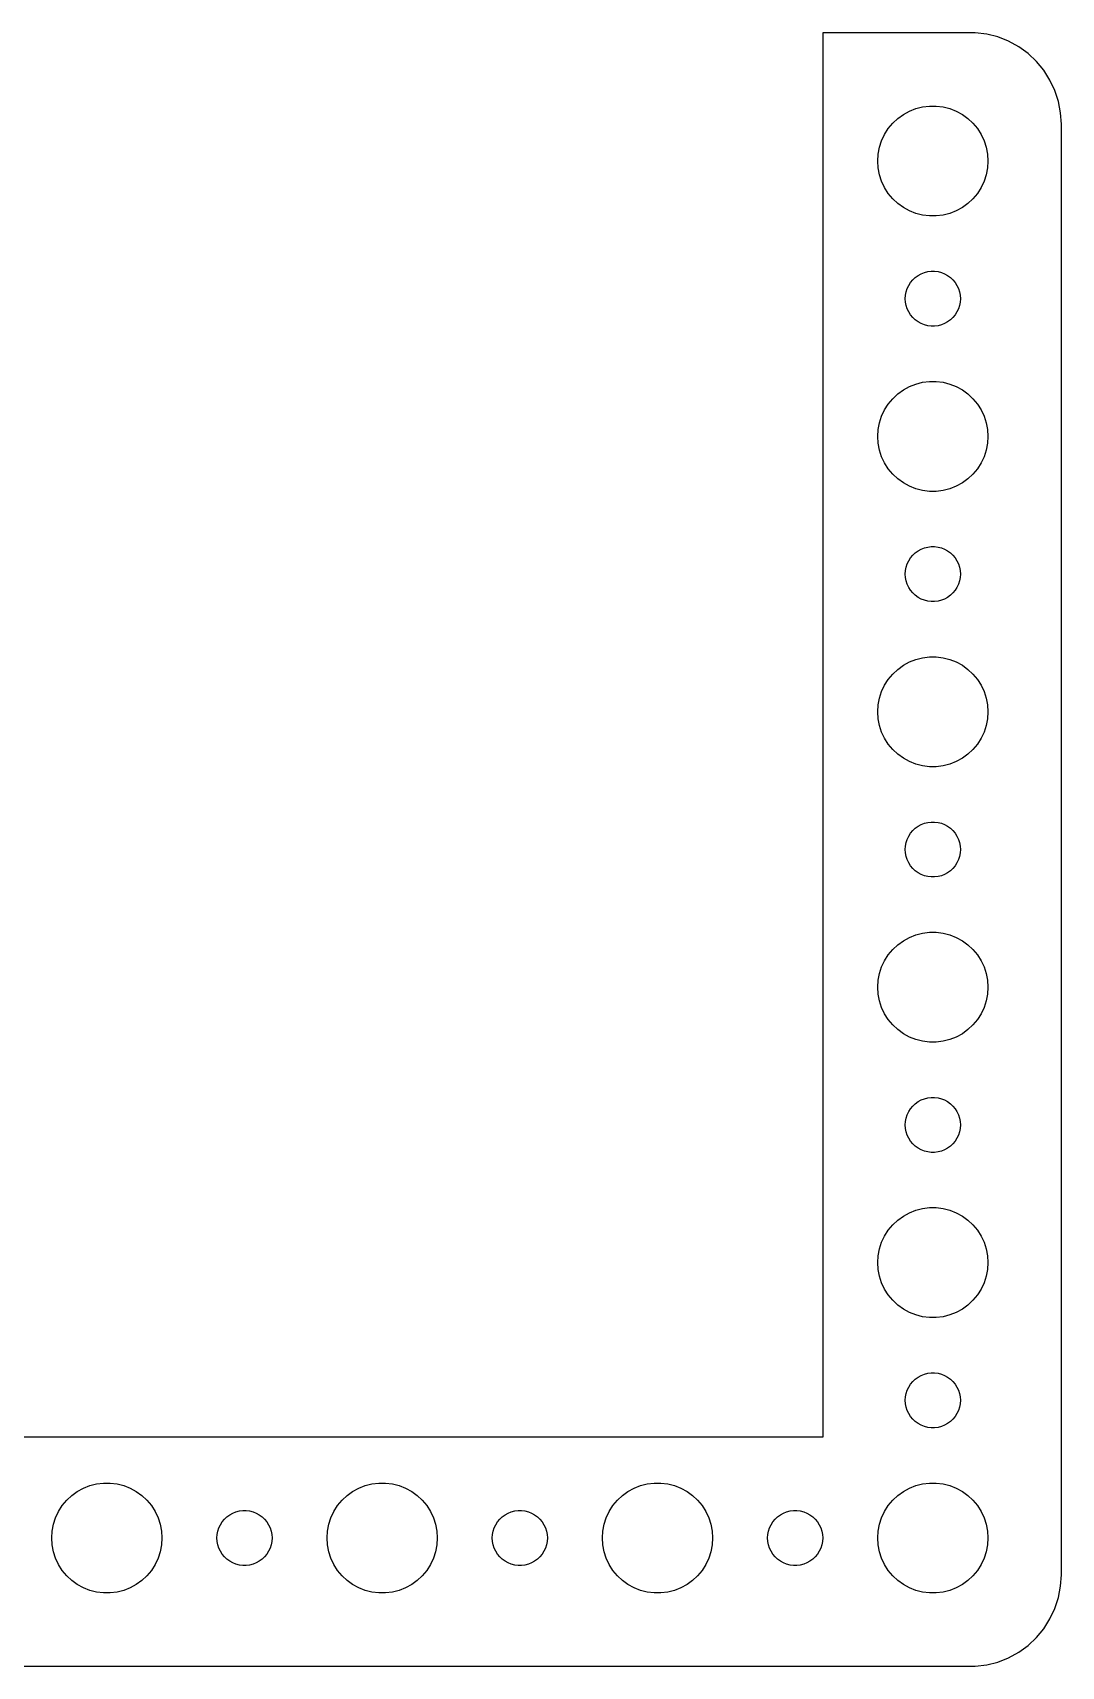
# Model space of a CAD drawing. Header units: metres. Extents: x -52 to 52, y 253 to 539.
# Drawn here: x -4 to 52, y 252.5 to 341.5 of the extents above; entities that cross this region are included whole.
import ezdxf

# ---------------------------------------------------------------- set-up
doc = ezdxf.new("R2010")
doc.units = ezdxf.units.M

msp = doc.modelspace()

# ---------------------------------------------------------------- linework, layer by layer
for p, q in [((47.3139, 341.49), (39, 341.49)), ((39, 341.49), (39, 265)), ((47.9369, 341.411), (47.3139, 341.49)), ((48.5451, 341.255), (47.9369, 341.411)), ((49.1289, 341.024), (48.5451, 341.255)), ((49.6791, 340.722), (49.1289, 341.024)), ((50.1871, 340.353), (49.6791, 340.722)), ((50.6448, 339.923), (50.1871, 340.353)), ((51.0451, 339.439), (50.6448, 339.923)), ((51.3815, 338.909), (51.0451, 339.439)), ((51.6489, 338.341), (51.3815, 338.909)), ((51.8429, 337.743), (51.6489, 338.341)), ((43.7227, 337.214), (44.0729, 337.353)), ((44.0729, 337.353), (44.4379, 337.447)), ((44.4379, 337.447), (44.8116, 337.494)), ((44.8116, 337.494), (45.1884, 337.494)), ((45.1884, 337.494), (45.5621, 337.447)), ((45.5621, 337.447), (45.927, 337.353)), ((45.927, 337.353), (46.2773, 337.214)), ((51.9606, 337.127), (51.8429, 337.743)), ((42.5729, 336.263), (42.8131, 336.554)), ((42.8131, 336.554), (43.0877, 336.812)), ((43.0877, 336.812), (43.3925, 337.033)), ((43.3925, 337.033), (43.7227, 337.214)), ((46.2773, 337.214), (46.6075, 337.033)), ((46.6075, 337.033), (46.9123, 336.812)), ((46.9123, 336.812), (47.1869, 336.554)), ((47.1869, 336.554), (47.427, 336.263)), ((52, 336.5), (51.9606, 337.127)), ((52, 257.5), (52, 336.5)), ((42.0942, 335.246), (42.2107, 335.604)), ((42.2107, 335.604), (42.3711, 335.945)), ((42.3711, 335.945), (42.5729, 336.263)), ((47.427, 336.263), (47.6289, 335.945)), ((47.6289, 335.945), (47.7893, 335.604)), ((47.7893, 335.604), (47.9057, 335.246)), ((42, 334.5), (42.0237, 334.876)), ((42.0237, 334.876), (42.0942, 335.246)), ((47.9057, 335.246), (47.9763, 334.876)), ((47.9763, 334.876), (48, 334.5)), ((42.0237, 334.124), (42, 334.5)), ((42.0942, 333.754), (42.0237, 334.124)), ((42.2107, 333.396), (42.0942, 333.754)), ((47.9057, 333.754), (47.7893, 333.396)), ((47.9763, 334.124), (47.9057, 333.754)), ((48, 334.5), (47.9763, 334.124)), ((42.3711, 333.055), (42.2107, 333.396)), ((42.5729, 332.737), (42.3711, 333.055)), ((47.6289, 333.055), (47.427, 332.737)), ((47.7893, 333.396), (47.6289, 333.055)), ((42.8131, 332.446), (42.5729, 332.737)), ((43.0877, 332.188), (42.8131, 332.446)), ((43.3925, 331.967), (43.0877, 332.188)), ((43.7227, 331.786), (43.3925, 331.967)), ((46.6075, 331.967), (46.2773, 331.786)), ((46.9123, 332.188), (46.6075, 331.967)), ((47.1869, 332.446), (46.9123, 332.188)), ((47.427, 332.737), (47.1869, 332.446)), ((44.0729, 331.647), (43.7227, 331.786)), ((44.4379, 331.553), (44.0729, 331.647)), ((44.8116, 331.506), (44.4379, 331.553)), ((45.1884, 331.506), (44.8116, 331.506)), ((45.5621, 331.553), (45.1884, 331.506)), ((45.927, 331.647), (45.5621, 331.553)), ((46.2773, 331.786), (45.927, 331.647)), ((44.1963, 328.266), (44.3613, 328.357)), ((44.3613, 328.357), (44.5365, 328.427)), ((44.5365, 328.427), (44.7189, 328.473)), ((44.7189, 328.473), (44.9058, 328.497)), ((44.9058, 328.497), (45.0942, 328.497)), ((45.0942, 328.497), (45.2811, 328.473)), ((45.2811, 328.473), (45.4635, 328.427)), ((45.4635, 328.427), (45.6387, 328.357)), ((45.6387, 328.357), (45.8037, 328.266)), ((43.5471, 327.373), (43.6053, 327.552)), ((43.6053, 327.552), (43.6855, 327.723)), ((43.6855, 327.723), (43.7865, 327.882)), ((43.7865, 327.882), (43.9065, 328.027)), ((43.9065, 328.027), (44.0439, 328.156)), ((44.0439, 328.156), (44.1963, 328.266)), ((45.8037, 328.266), (45.9561, 328.156)), ((45.9561, 328.156), (46.0934, 328.027)), ((46.0934, 328.027), (46.2135, 327.882)), ((46.2135, 327.882), (46.3145, 327.723)), ((46.3145, 327.723), (46.3947, 327.552)), ((46.3947, 327.552), (46.4529, 327.373)), ((43.5, 327), (43.5118, 327.188)), ((43.5118, 326.812), (43.5, 327)), ((43.5118, 327.188), (43.5471, 327.373)), ((43.5471, 326.627), (43.5118, 326.812)), ((43.6053, 326.448), (43.5471, 326.627)), ((46.4529, 326.627), (46.3947, 326.448)), ((46.4529, 327.373), (46.4882, 327.188)), ((46.4882, 326.812), (46.4529, 326.627)), ((46.4882, 327.188), (46.5, 327)), ((46.5, 327), (46.4882, 326.812)), ((43.6855, 326.277), (43.6053, 326.448)), ((43.7865, 326.118), (43.6855, 326.277)), ((43.9065, 325.973), (43.7865, 326.118)), ((44.0439, 325.844), (43.9065, 325.973)), ((44.1963, 325.734), (44.0439, 325.844)), ((44.3613, 325.643), (44.1963, 325.734)), ((45.8037, 325.734), (45.6387, 325.643)), ((45.9561, 325.844), (45.8037, 325.734)), ((46.0934, 325.973), (45.9561, 325.844)), ((46.2135, 326.118), (46.0934, 325.973)), ((46.3145, 326.277), (46.2135, 326.118)), ((46.3947, 326.448), (46.3145, 326.277)), ((44.5365, 325.573), (44.3613, 325.643)), ((44.7189, 325.527), (44.5365, 325.573)), ((44.9058, 325.503), (44.7189, 325.527)), ((45.0942, 325.503), (44.9058, 325.503)), ((45.2811, 325.527), (45.0942, 325.503)), ((45.4635, 325.573), (45.2811, 325.527)), ((45.6387, 325.643), (45.4635, 325.573)), ((43.3925, 322.033), (43.7227, 322.214)), ((43.7227, 322.214), (44.0729, 322.353)), ((44.0729, 322.353), (44.4379, 322.447)), ((44.4379, 322.447), (44.8116, 322.494)), ((44.8116, 322.494), (45.1884, 322.494)), ((45.1884, 322.494), (45.5621, 322.447)), ((45.5621, 322.447), (45.927, 322.353)), ((45.927, 322.353), (46.2773, 322.214)), ((46.2773, 322.214), (46.6075, 322.033)), ((42.3711, 320.945), (42.5729, 321.263)), ((42.5729, 321.263), (42.8131, 321.554)), ((42.8131, 321.554), (43.0877, 321.812)), ((43.0877, 321.812), (43.3925, 322.033)), ((46.6075, 322.033), (46.9123, 321.812)), ((46.9123, 321.812), (47.1869, 321.554)), ((47.1869, 321.554), (47.427, 321.263)), ((47.427, 321.263), (47.6289, 320.945)), ((42.0942, 320.246), (42.2107, 320.604)), ((42.2107, 320.604), (42.3711, 320.945)), ((47.6289, 320.945), (47.7893, 320.604)), ((47.7893, 320.604), (47.9057, 320.246)), ((42, 319.5), (42.0237, 319.876)), ((42.0237, 319.124), (42, 319.5)), ((42.0237, 319.876), (42.0942, 320.246)), ((47.9057, 320.246), (47.9763, 319.876)), ((47.9763, 319.876), (48, 319.5)), ((48, 319.5), (47.9763, 319.124)), ((42.0942, 318.754), (42.0237, 319.124)), ((42.2107, 318.396), (42.0942, 318.754)), ((47.9057, 318.754), (47.7893, 318.396)), ((47.9763, 319.124), (47.9057, 318.754)), ((42.3711, 318.055), (42.2107, 318.396)), ((42.5729, 317.737), (42.3711, 318.055)), ((42.8131, 317.446), (42.5729, 317.737)), ((47.427, 317.737), (47.1869, 317.446)), ((47.6289, 318.055), (47.427, 317.737)), ((47.7893, 318.396), (47.6289, 318.055)), ((43.0877, 317.188), (42.8131, 317.446)), ((43.3925, 316.967), (43.0877, 317.188)), ((43.7227, 316.786), (43.3925, 316.967)), ((44.0729, 316.647), (43.7227, 316.786)), ((46.2773, 316.786), (45.927, 316.647)), ((46.6075, 316.967), (46.2773, 316.786)), ((46.9123, 317.188), (46.6075, 316.967)), ((47.1869, 317.446), (46.9123, 317.188)), ((44.4379, 316.553), (44.0729, 316.647)), ((44.8116, 316.506), (44.4379, 316.553)), ((45.1884, 316.506), (44.8116, 316.506)), ((45.5621, 316.553), (45.1884, 316.506)), ((45.927, 316.647), (45.5621, 316.553)), ((44.0439, 313.156), (44.1963, 313.266)), ((44.1963, 313.266), (44.3613, 313.357)), ((44.3613, 313.357), (44.5365, 313.427)), ((44.5365, 313.427), (44.7189, 313.473)), ((44.7189, 313.473), (44.9058, 313.497)), ((44.9058, 313.497), (45.0942, 313.497)), ((45.0942, 313.497), (45.2811, 313.473)), ((45.2811, 313.473), (45.4635, 313.427)), ((45.4635, 313.427), (45.6387, 313.357)), ((45.6387, 313.357), (45.8037, 313.266)), ((45.8037, 313.266), (45.9561, 313.156)), ((43.5118, 312.188), (43.5471, 312.373)), ((43.5471, 312.373), (43.6053, 312.552)), ((43.6053, 312.552), (43.6855, 312.723)), ((43.6855, 312.723), (43.7865, 312.882)), ((43.7865, 312.882), (43.9065, 313.027)), ((43.9065, 313.027), (44.0439, 313.156)), ((45.9561, 313.156), (46.0934, 313.027)), ((46.0934, 313.027), (46.2135, 312.882)), ((46.2135, 312.882), (46.3145, 312.723)), ((46.3145, 312.723), (46.3947, 312.552)), ((46.3947, 312.552), (46.4529, 312.373)), ((46.4529, 312.373), (46.4882, 312.188)), ((43.5, 312), (43.5118, 312.188)), ((43.5118, 311.812), (43.5, 312)), ((43.5471, 311.627), (43.5118, 311.812)), ((43.6053, 311.448), (43.5471, 311.627)), ((43.6855, 311.277), (43.6053, 311.448)), ((46.3947, 311.448), (46.3145, 311.277)), ((46.4529, 311.627), (46.3947, 311.448)), ((46.4882, 311.812), (46.4529, 311.627)), ((46.4882, 312.188), (46.5, 312)), ((46.5, 312), (46.4882, 311.812)), ((43.7865, 311.118), (43.6855, 311.277)), ((43.9065, 310.973), (43.7865, 311.118)), ((44.0439, 310.844), (43.9065, 310.973)), ((44.1963, 310.734), (44.0439, 310.844)), ((44.3613, 310.643), (44.1963, 310.734)), ((44.5365, 310.573), (44.3613, 310.643)), ((44.7189, 310.527), (44.5365, 310.573)), ((45.4635, 310.573), (45.2811, 310.527)), ((45.6387, 310.643), (45.4635, 310.573)), ((45.8037, 310.734), (45.6387, 310.643)), ((45.9561, 310.844), (45.8037, 310.734)), ((46.0934, 310.973), (45.9561, 310.844)), ((46.2135, 311.118), (46.0934, 310.973)), ((46.3145, 311.277), (46.2135, 311.118)), ((44.9058, 310.503), (44.7189, 310.527)), ((45.0942, 310.503), (44.9058, 310.503)), ((45.2811, 310.527), (45.0942, 310.503)), ((43.0877, 306.812), (43.3925, 307.033)), ((43.3925, 307.033), (43.7227, 307.214)), ((43.7227, 307.214), (44.0729, 307.353)), ((44.0729, 307.353), (44.4379, 307.447)), ((44.4379, 307.447), (44.8116, 307.494)), ((44.8116, 307.494), (45.1884, 307.494)), ((45.1884, 307.494), (45.5621, 307.447)), ((45.5621, 307.447), (45.927, 307.353)), ((45.927, 307.353), (46.2773, 307.214)), ((46.2773, 307.214), (46.6075, 307.033)), ((46.6075, 307.033), (46.9123, 306.812)), ((42.3711, 305.945), (42.5729, 306.263)), ((42.5729, 306.263), (42.8131, 306.554)), ((42.8131, 306.554), (43.0877, 306.812)), ((46.9123, 306.812), (47.1869, 306.554)), ((47.1869, 306.554), (47.427, 306.263)), ((47.427, 306.263), (47.6289, 305.945)), ((42.0237, 304.876), (42.0942, 305.246)), ((42.0942, 305.246), (42.2107, 305.604)), ((42.2107, 305.604), (42.3711, 305.945)), ((47.6289, 305.945), (47.7893, 305.604)), ((47.7893, 305.604), (47.9057, 305.246)), ((47.9057, 305.246), (47.9763, 304.876)), ((42, 304.5), (42.0237, 304.876)), ((42.0237, 304.124), (42, 304.5)), ((47.9763, 304.876), (48, 304.5)), ((48, 304.5), (47.9763, 304.124)), ((42.0942, 303.754), (42.0237, 304.124)), ((42.2107, 303.396), (42.0942, 303.754)), ((47.9057, 303.754), (47.7893, 303.396)), ((47.9763, 304.124), (47.9057, 303.754)), ((42.3711, 303.055), (42.2107, 303.396)), ((42.5729, 302.737), (42.3711, 303.055)), ((42.8131, 302.446), (42.5729, 302.737)), ((47.427, 302.737), (47.1869, 302.446)), ((47.6289, 303.055), (47.427, 302.737)), ((47.7893, 303.396), (47.6289, 303.055)), ((43.0877, 302.188), (42.8131, 302.446)), ((43.3925, 301.967), (43.0877, 302.188)), ((43.7227, 301.786), (43.3925, 301.967)), ((44.0729, 301.647), (43.7227, 301.786)), ((44.4379, 301.553), (44.0729, 301.647)), ((45.927, 301.647), (45.5621, 301.553)), ((46.2773, 301.786), (45.927, 301.647)), ((46.6075, 301.967), (46.2773, 301.786)), ((46.9123, 302.188), (46.6075, 301.967)), ((47.1869, 302.446), (46.9123, 302.188)), ((44.8116, 301.506), (44.4379, 301.553)), ((45.1884, 301.506), (44.8116, 301.506)), ((45.5621, 301.553), (45.1884, 301.506)), ((43.9065, 298.027), (44.0439, 298.156)), ((44.0439, 298.156), (44.1963, 298.266)), ((44.1963, 298.266), (44.3613, 298.357)), ((44.3613, 298.357), (44.5365, 298.427)), ((44.5365, 298.427), (44.7189, 298.473)), ((44.7189, 298.473), (44.9058, 298.497)), ((44.9058, 298.497), (45.0942, 298.497)), ((45.0942, 298.497), (45.2811, 298.473)), ((45.2811, 298.473), (45.4635, 298.427)), ((45.4635, 298.427), (45.6387, 298.357)), ((45.6387, 298.357), (45.8037, 298.266)), ((45.8037, 298.266), (45.9561, 298.156)), ((45.9561, 298.156), (46.0934, 298.027)), ((43.5118, 297.188), (43.5471, 297.373)), ((43.5471, 297.373), (43.6053, 297.552)), ((43.6053, 297.552), (43.6855, 297.723)), ((43.6855, 297.723), (43.7865, 297.882)), ((43.7865, 297.882), (43.9065, 298.027)), ((46.0934, 298.027), (46.2135, 297.882)), ((46.2135, 297.882), (46.3145, 297.723)), ((46.3145, 297.723), (46.3947, 297.552)), ((46.3947, 297.552), (46.4529, 297.373)), ((46.4529, 297.373), (46.4882, 297.188)), ((43.5, 297), (43.5118, 297.188)), ((43.5118, 296.812), (43.5, 297)), ((43.5471, 296.627), (43.5118, 296.812)), ((43.6053, 296.448), (43.5471, 296.627)), ((43.6855, 296.277), (43.6053, 296.448)), ((46.3947, 296.448), (46.3145, 296.277)), ((46.4529, 296.627), (46.3947, 296.448)), ((46.4882, 296.812), (46.4529, 296.627)), ((46.4882, 297.188), (46.5, 297)), ((46.5, 297), (46.4882, 296.812)), ((43.7865, 296.118), (43.6855, 296.277)), ((43.9065, 295.973), (43.7865, 296.118)), ((44.0439, 295.844), (43.9065, 295.973)), ((44.1963, 295.734), (44.0439, 295.844)), ((44.3613, 295.643), (44.1963, 295.734)), ((44.5365, 295.573), (44.3613, 295.643)), ((44.7189, 295.527), (44.5365, 295.573)), ((44.9058, 295.503), (44.7189, 295.527)), ((45.0942, 295.503), (44.9058, 295.503)), ((45.2811, 295.527), (45.0942, 295.503)), ((45.4635, 295.573), (45.2811, 295.527)), ((45.6387, 295.643), (45.4635, 295.573)), ((45.8037, 295.734), (45.6387, 295.643)), ((45.9561, 295.844), (45.8037, 295.734)), ((46.0934, 295.973), (45.9561, 295.844)), ((46.2135, 296.118), (46.0934, 295.973)), ((46.3145, 296.277), (46.2135, 296.118)), ((43.0877, 291.812), (43.3925, 292.033)), ((43.3925, 292.033), (43.7227, 292.214)), ((43.7227, 292.214), (44.0729, 292.353)), ((44.0729, 292.353), (44.4379, 292.447)), ((44.4379, 292.447), (44.8116, 292.494)), ((44.8116, 292.494), (45.1884, 292.494)), ((45.1884, 292.494), (45.5621, 292.447)), ((45.5621, 292.447), (45.927, 292.353)), ((45.927, 292.353), (46.2773, 292.214)), ((46.2773, 292.214), (46.6075, 292.033)), ((46.6075, 292.033), (46.9123, 291.812)), ((42.3711, 290.945), (42.5729, 291.263)), ((42.5729, 291.263), (42.8131, 291.554)), ((42.8131, 291.554), (43.0877, 291.812)), ((46.9123, 291.812), (47.1869, 291.554)), ((47.1869, 291.554), (47.427, 291.263)), ((47.427, 291.263), (47.6289, 290.945)), ((42.0237, 289.876), (42.0942, 290.246)), ((42.0942, 290.246), (42.2107, 290.604)), ((42.2107, 290.604), (42.3711, 290.945)), ((47.6289, 290.945), (47.7893, 290.604)), ((47.7893, 290.604), (47.9057, 290.246)), ((47.9057, 290.246), (47.9763, 289.876)), ((42, 289.5), (42.0237, 289.876)), ((42.0237, 289.124), (42, 289.5)), ((47.9763, 289.876), (48, 289.5)), ((48, 289.5), (47.9763, 289.124)), ((42.0942, 288.754), (42.0237, 289.124)), ((42.2107, 288.396), (42.0942, 288.754)), ((42.3711, 288.055), (42.2107, 288.396)), ((47.7893, 288.396), (47.6289, 288.055)), ((47.9057, 288.754), (47.7893, 288.396)), ((47.9763, 289.124), (47.9057, 288.754)), ((42.5729, 287.737), (42.3711, 288.055)), ((42.8131, 287.446), (42.5729, 287.737)), ((43.0877, 287.188), (42.8131, 287.446)), ((47.1869, 287.446), (46.9123, 287.188)), ((47.427, 287.737), (47.1869, 287.446)), ((47.6289, 288.055), (47.427, 287.737)), ((43.3925, 286.967), (43.0877, 287.188)), ((43.7227, 286.786), (43.3925, 286.967)), ((44.0729, 286.647), (43.7227, 286.786)), ((44.4379, 286.553), (44.0729, 286.647)), ((44.8116, 286.506), (44.4379, 286.553)), ((45.5621, 286.553), (45.1884, 286.506)), ((45.927, 286.647), (45.5621, 286.553)), ((46.2773, 286.786), (45.927, 286.647)), ((46.6075, 286.967), (46.2773, 286.786)), ((46.9123, 287.188), (46.6075, 286.967)), ((45.1884, 286.506), (44.8116, 286.506)), ((43.7865, 282.882), (43.9065, 283.027)), ((43.9065, 283.027), (44.0439, 283.156)), ((44.0439, 283.156), (44.1963, 283.266)), ((44.1963, 283.266), (44.3613, 283.357)), ((44.3613, 283.357), (44.5365, 283.427)), ((44.5365, 283.427), (44.7189, 283.473)), ((44.7189, 283.473), (44.9058, 283.497)), ((44.9058, 283.497), (45.0942, 283.497)), ((45.0942, 283.497), (45.2811, 283.473)), ((45.2811, 283.473), (45.4635, 283.427)), ((45.4635, 283.427), (45.6387, 283.357)), ((45.6387, 283.357), (45.8037, 283.266)), ((45.8037, 283.266), (45.9561, 283.156)), ((45.9561, 283.156), (46.0934, 283.027)), ((46.0934, 283.027), (46.2135, 282.882)), ((43.5, 282), (43.5118, 282.188)), ((43.5118, 282.188), (43.5471, 282.373)), ((43.5471, 282.373), (43.6053, 282.552)), ((43.6053, 282.552), (43.6855, 282.723)), ((43.6855, 282.723), (43.7865, 282.882)), ((46.2135, 282.882), (46.3145, 282.723)), ((46.3145, 282.723), (46.3947, 282.552)), ((46.3947, 282.552), (46.4529, 282.373)), ((46.4529, 282.373), (46.4882, 282.188)), ((46.4882, 282.188), (46.5, 282)), ((43.5118, 281.812), (43.5, 282)), ((43.5471, 281.627), (43.5118, 281.812)), ((43.6053, 281.448), (43.5471, 281.627)), ((43.6855, 281.277), (43.6053, 281.448)), ((43.7865, 281.118), (43.6855, 281.277)), ((46.3145, 281.277), (46.2135, 281.118)), ((46.3947, 281.448), (46.3145, 281.277)), ((46.4529, 281.627), (46.3947, 281.448)), ((46.4882, 281.812), (46.4529, 281.627)), ((46.5, 282), (46.4882, 281.812)), ((43.9065, 280.973), (43.7865, 281.118)), ((44.0439, 280.844), (43.9065, 280.973)), ((44.1963, 280.734), (44.0439, 280.844)), ((44.3613, 280.643), (44.1963, 280.734)), ((44.5365, 280.573), (44.3613, 280.643)), ((44.7189, 280.527), (44.5365, 280.573)), ((44.9058, 280.503), (44.7189, 280.527)), ((45.0942, 280.503), (44.9058, 280.503)), ((45.2811, 280.527), (45.0942, 280.503)), ((45.4635, 280.573), (45.2811, 280.527)), ((45.6387, 280.643), (45.4635, 280.573)), ((45.8037, 280.734), (45.6387, 280.643)), ((45.9561, 280.844), (45.8037, 280.734)), ((46.0934, 280.973), (45.9561, 280.844)), ((46.2135, 281.118), (46.0934, 280.973)), ((42.8131, 276.554), (43.0877, 276.812)), ((43.0877, 276.812), (43.3925, 277.033)), ((43.3925, 277.033), (43.7227, 277.214)), ((43.7227, 277.214), (44.0729, 277.353)), ((44.0729, 277.353), (44.4379, 277.447)), ((44.4379, 277.447), (44.8116, 277.494)), ((44.8116, 277.494), (45.1884, 277.494)), ((45.1884, 277.494), (45.5621, 277.447)), ((45.5621, 277.447), (45.927, 277.353)), ((45.927, 277.353), (46.2773, 277.214)), ((46.2773, 277.214), (46.6075, 277.033)), ((46.6075, 277.033), (46.9123, 276.812)), ((46.9123, 276.812), (47.1869, 276.554)), ((42.2107, 275.604), (42.3711, 275.945)), ((42.3711, 275.945), (42.5729, 276.263)), ((42.5729, 276.263), (42.8131, 276.554)), ((47.1869, 276.554), (47.427, 276.263)), ((47.427, 276.263), (47.6289, 275.945)), ((47.6289, 275.945), (47.7893, 275.604)), ((42.0237, 274.876), (42.0942, 275.246)), ((42.0942, 275.246), (42.2107, 275.604)), ((47.7893, 275.604), (47.9057, 275.246)), ((47.9057, 275.246), (47.9763, 274.876)), ((42, 274.5), (42.0237, 274.876)), ((42.0237, 274.124), (42, 274.5)), ((42.0942, 273.754), (42.0237, 274.124)), ((47.9763, 274.124), (47.9057, 273.754)), ((47.9763, 274.876), (48, 274.5)), ((48, 274.5), (47.9763, 274.124)), ((42.2107, 273.396), (42.0942, 273.754)), ((42.3711, 273.055), (42.2107, 273.396)), ((47.7893, 273.396), (47.6289, 273.055)), ((47.9057, 273.754), (47.7893, 273.396)), ((42.5729, 272.737), (42.3711, 273.055)), ((42.8131, 272.446), (42.5729, 272.737)), ((43.0877, 272.188), (42.8131, 272.446)), ((47.1869, 272.446), (46.9123, 272.188)), ((47.427, 272.737), (47.1869, 272.446)), ((47.6289, 273.055), (47.427, 272.737)), ((43.3925, 271.967), (43.0877, 272.188)), ((43.7227, 271.786), (43.3925, 271.967)), ((44.0729, 271.647), (43.7227, 271.786)), ((44.4379, 271.553), (44.0729, 271.647)), ((44.8116, 271.506), (44.4379, 271.553)), ((45.1884, 271.506), (44.8116, 271.506)), ((45.5621, 271.553), (45.1884, 271.506)), ((45.927, 271.647), (45.5621, 271.553)), ((46.2773, 271.786), (45.927, 271.647)), ((46.6075, 271.967), (46.2773, 271.786)), ((46.9123, 272.188), (46.6075, 271.967)), ((43.6855, 267.723), (43.7865, 267.882)), ((43.7865, 267.882), (43.9065, 268.027)), ((43.9065, 268.027), (44.0439, 268.156)), ((44.0439, 268.156), (44.1963, 268.266)), ((44.1963, 268.266), (44.3613, 268.357)), ((44.3613, 268.357), (44.5365, 268.427)), ((44.5365, 268.427), (44.7189, 268.473)), ((44.7189, 268.473), (44.9058, 268.497)), ((44.9058, 268.497), (45.0942, 268.497)), ((45.0942, 268.497), (45.2811, 268.473)), ((45.2811, 268.473), (45.4635, 268.427)), ((45.4635, 268.427), (45.6387, 268.357)), ((45.6387, 268.357), (45.8037, 268.266)), ((45.8037, 268.266), (45.9561, 268.156)), ((45.9561, 268.156), (46.0934, 268.027)), ((46.0934, 268.027), (46.2135, 267.882)), ((46.2135, 267.882), (46.3145, 267.723)), ((43.5, 267), (43.5118, 267.188)), ((43.5118, 266.812), (43.5, 267)), ((43.5118, 267.188), (43.5471, 267.373)), ((43.5471, 267.373), (43.6053, 267.552)), ((43.6053, 267.552), (43.6855, 267.723)), ((46.3145, 267.723), (46.3947, 267.552)), ((46.3947, 267.552), (46.4529, 267.373)), ((46.4529, 267.373), (46.4882, 267.188)), ((46.4882, 267.188), (46.5, 267)), ((46.5, 267), (46.4882, 266.812)), ((43.5471, 266.627), (43.5118, 266.812)), ((43.6053, 266.448), (43.5471, 266.627)), ((43.6855, 266.277), (43.6053, 266.448)), ((43.7865, 266.118), (43.6855, 266.277)), ((43.9065, 265.973), (43.7865, 266.118)), ((46.2135, 266.118), (46.0934, 265.973)), ((46.3145, 266.277), (46.2135, 266.118)), ((46.3947, 266.448), (46.3145, 266.277)), ((46.4529, 266.627), (46.3947, 266.448)), ((46.4882, 266.812), (46.4529, 266.627)), ((44.0439, 265.844), (43.9065, 265.973)), ((44.1963, 265.734), (44.0439, 265.844)), ((44.3613, 265.643), (44.1963, 265.734)), ((44.5365, 265.573), (44.3613, 265.643)), ((44.7189, 265.527), (44.5365, 265.573)), ((44.9058, 265.503), (44.7189, 265.527)), ((45.0942, 265.503), (44.9058, 265.503)), ((45.2811, 265.527), (45.0942, 265.503)), ((45.4635, 265.573), (45.2811, 265.527)), ((45.6387, 265.643), (45.4635, 265.573)), ((45.8037, 265.734), (45.6387, 265.643)), ((45.9561, 265.844), (45.8037, 265.734)), ((46.0934, 265.973), (45.9561, 265.844)), ((39, 265), (-39, 265)), ((-0.56213, 262.447), (-0.18837, 262.494)), ((-0.18837, 262.494), (0.18837, 262.494)), ((0.18837, 262.494), (0.56213, 262.447)), ((14.4379, 262.447), (14.8116, 262.494)), ((14.8116, 262.494), (15.1884, 262.494)), ((15.1884, 262.494), (15.5621, 262.447)), ((29.4379, 262.447), (29.8116, 262.494)), ((29.8116, 262.494), (30.1884, 262.494)), ((30.1884, 262.494), (30.5621, 262.447)), ((44.4379, 262.447), (44.8116, 262.494)), ((44.8116, 262.494), (45.1884, 262.494)), ((45.1884, 262.494), (45.5621, 262.447)), ((-2.1869, 261.554), (-1.91226, 261.812)), ((-1.91226, 261.812), (-1.60747, 262.033)), ((-1.60747, 262.033), (-1.27733, 262.214)), ((-1.27733, 262.214), (-0.92705, 262.353)), ((-0.92705, 262.353), (-0.56213, 262.447)), ((0.56213, 262.447), (0.92705, 262.353)), ((0.92705, 262.353), (1.27733, 262.214)), ((1.27733, 262.214), (1.60747, 262.033)), ((1.60747, 262.033), (1.91226, 261.812)), ((1.91226, 261.812), (2.1869, 261.554)), ((12.8131, 261.554), (13.0877, 261.812)), ((13.0877, 261.812), (13.3925, 262.033)), ((13.3925, 262.033), (13.7227, 262.214)), ((13.7227, 262.214), (14.0729, 262.353)), ((14.0729, 262.353), (14.4379, 262.447)), ((15.5621, 262.447), (15.927, 262.353)), ((15.927, 262.353), (16.2773, 262.214)), ((16.2773, 262.214), (16.6075, 262.033)), ((16.6075, 262.033), (16.9123, 261.812)), ((16.9123, 261.812), (17.1869, 261.554)), ((27.8131, 261.554), (28.0877, 261.812)), ((28.0877, 261.812), (28.3925, 262.033)), ((28.3925, 262.033), (28.7227, 262.214)), ((28.7227, 262.214), (29.0729, 262.353)), ((29.0729, 262.353), (29.4379, 262.447)), ((30.5621, 262.447), (30.927, 262.353)), ((30.927, 262.353), (31.2773, 262.214)), ((31.2773, 262.214), (31.6075, 262.033)), ((31.6075, 262.033), (31.9123, 261.812)), ((31.9123, 261.812), (32.1869, 261.554)), ((42.8131, 261.554), (43.0877, 261.812)), ((43.0877, 261.812), (43.3925, 262.033)), ((43.3925, 262.033), (43.7227, 262.214)), ((43.7227, 262.214), (44.0729, 262.353)), ((44.0729, 262.353), (44.4379, 262.447)), ((45.5621, 262.447), (45.927, 262.353)), ((45.927, 262.353), (46.2773, 262.214)), ((46.2773, 262.214), (46.6075, 262.033)), ((46.6075, 262.033), (46.9123, 261.812)), ((46.9123, 261.812), (47.1869, 261.554)), ((-2.78932, 260.604), (-2.62891, 260.945)), ((-2.62891, 260.945), (-2.42705, 261.263)), ((-2.42705, 261.263), (-2.1869, 261.554)), ((2.1869, 261.554), (2.42705, 261.263)), ((2.42705, 261.263), (2.62891, 260.945)), ((2.62891, 260.945), (2.78932, 260.604)), ((6.54385, 260.656), (6.69626, 260.766)), ((6.69626, 260.766), (6.86133, 260.857)), ((6.86133, 260.857), (7.03647, 260.927)), ((7.03647, 260.927), (7.21892, 260.973)), ((7.21892, 260.973), (7.40581, 260.997)), ((7.40581, 260.997), (7.59418, 260.997)), ((7.59418, 260.997), (7.78107, 260.973)), ((7.78107, 260.973), (7.96352, 260.927)), ((7.96352, 260.927), (8.13866, 260.857)), ((8.13866, 260.857), (8.30373, 260.766)), ((8.30373, 260.766), (8.45613, 260.656)), ((12.2107, 260.604), (12.3711, 260.945)), ((12.3711, 260.945), (12.5729, 261.263)), ((12.5729, 261.263), (12.8131, 261.554)), ((17.1869, 261.554), (17.427, 261.263)), ((17.427, 261.263), (17.6289, 260.945)), ((17.6289, 260.945), (17.7893, 260.604)), ((21.5439, 260.656), (21.6963, 260.766)), ((21.6963, 260.766), (21.8613, 260.857)), ((21.8613, 260.857), (22.0365, 260.927)), ((22.0365, 260.927), (22.2189, 260.973)), ((22.2189, 260.973), (22.4058, 260.997)), ((22.4058, 260.997), (22.5942, 260.997)), ((22.5942, 260.997), (22.7811, 260.973)), ((22.7811, 260.973), (22.9635, 260.927)), ((22.9635, 260.927), (23.1387, 260.857)), ((23.1387, 260.857), (23.3037, 260.766)), ((23.3037, 260.766), (23.4561, 260.656)), ((27.2107, 260.604), (27.3711, 260.945)), ((27.3711, 260.945), (27.5729, 261.263)), ((27.5729, 261.263), (27.8131, 261.554)), ((32.1869, 261.554), (32.427, 261.263)), ((32.427, 261.263), (32.6289, 260.945)), ((32.6289, 260.945), (32.7893, 260.604)), ((36.5439, 260.656), (36.6963, 260.766)), ((36.6963, 260.766), (36.8613, 260.857)), ((36.8613, 260.857), (37.0365, 260.927)), ((37.0365, 260.927), (37.2189, 260.973)), ((37.2189, 260.973), (37.4058, 260.997)), ((37.4058, 260.997), (37.5942, 260.997)), ((37.5942, 260.997), (37.7811, 260.973)), ((37.7811, 260.973), (37.9635, 260.927)), ((37.9635, 260.927), (38.1387, 260.857)), ((38.1387, 260.857), (38.3037, 260.766)), ((38.3037, 260.766), (38.4561, 260.656)), ((42.2107, 260.604), (42.3711, 260.945)), ((42.3711, 260.945), (42.5729, 261.263)), ((42.5729, 261.263), (42.8131, 261.554)), ((47.1869, 261.554), (47.427, 261.263)), ((47.427, 261.263), (47.6289, 260.945)), ((47.6289, 260.945), (47.7893, 260.604)), ((-3, 259.5), (-2.97633, 259.876)), ((-2.97633, 259.876), (-2.90575, 260.246)), ((-2.90575, 260.246), (-2.78932, 260.604)), ((2.78932, 260.604), (2.90575, 260.246)), ((2.90575, 260.246), (2.97633, 259.876)), ((2.97633, 259.876), (3, 259.5)), ((6.01183, 259.688), (6.04712, 259.873)), ((6.04712, 259.873), (6.10533, 260.052)), ((6.10533, 260.052), (6.18553, 260.223)), ((6.18553, 260.223), (6.28647, 260.382)), ((6.28647, 260.382), (6.40654, 260.527)), ((6.40654, 260.527), (6.54385, 260.656)), ((8.45613, 260.656), (8.59344, 260.527)), ((8.59344, 260.527), (8.71352, 260.382)), ((8.71352, 260.382), (8.81445, 260.223)), ((8.81445, 260.223), (8.89465, 260.052)), ((8.89465, 260.052), (8.95287, 259.873)), ((8.95287, 259.873), (8.98816, 259.688)), ((12, 259.5), (12.0237, 259.876)), ((12.0237, 259.876), (12.0942, 260.246)), ((12.0942, 260.246), (12.2107, 260.604)), ((17.7893, 260.604), (17.9057, 260.246)), ((17.9057, 260.246), (17.9763, 259.876)), ((17.9763, 259.876), (18, 259.5)), ((21.0118, 259.688), (21.0471, 259.873)), ((21.0471, 259.873), (21.1053, 260.052)), ((21.1053, 260.052), (21.1855, 260.223)), ((21.1855, 260.223), (21.2865, 260.382)), ((21.2865, 260.382), (21.4065, 260.527)), ((21.4065, 260.527), (21.5439, 260.656)), ((23.4561, 260.656), (23.5934, 260.527)), ((23.5934, 260.527), (23.7135, 260.382)), ((23.7135, 260.382), (23.8145, 260.223)), ((23.8145, 260.223), (23.8947, 260.052)), ((23.8947, 260.052), (23.9529, 259.873)), ((23.9529, 259.873), (23.9882, 259.688)), ((27, 259.5), (27.0237, 259.876)), ((27.0237, 259.876), (27.0942, 260.246)), ((27.0942, 260.246), (27.2107, 260.604)), ((32.7893, 260.604), (32.9057, 260.246)), ((32.9057, 260.246), (32.9763, 259.876)), ((32.9763, 259.876), (33, 259.5)), ((36.0118, 259.688), (36.0471, 259.873)), ((36.0471, 259.873), (36.1053, 260.052)), ((36.1053, 260.052), (36.1855, 260.223)), ((36.1855, 260.223), (36.2865, 260.382)), ((36.2865, 260.382), (36.4065, 260.527)), ((36.4065, 260.527), (36.5439, 260.656)), ((38.4561, 260.656), (38.5934, 260.527)), ((38.5934, 260.527), (38.7135, 260.382)), ((38.7135, 260.382), (38.8145, 260.223)), ((38.8145, 260.223), (38.8947, 260.052)), ((38.8947, 260.052), (38.9529, 259.873)), ((38.9529, 259.873), (38.9882, 259.688)), ((42, 259.5), (42.0237, 259.876)), ((42.0237, 259.876), (42.0942, 260.246)), ((42.0942, 260.246), (42.2107, 260.604)), ((47.7893, 260.604), (47.9057, 260.246)), ((47.9057, 260.246), (47.9763, 259.876)), ((47.9763, 259.876), (48, 259.5)), ((-2.97633, 259.124), (-3, 259.5)), ((-2.90575, 258.754), (-2.97633, 259.124)), ((2.97633, 259.124), (2.90575, 258.754)), ((3, 259.5), (2.97633, 259.124)), ((6, 259.5), (6.01183, 259.688)), ((6.01183, 259.312), (6, 259.5)), ((6.04712, 259.127), (6.01183, 259.312)), ((6.10533, 258.948), (6.04712, 259.127)), ((6.18553, 258.777), (6.10533, 258.948)), ((8.89465, 258.948), (8.81445, 258.777)), ((8.95287, 259.127), (8.89465, 258.948)), ((8.98816, 259.312), (8.95287, 259.127)), ((8.98816, 259.688), (9, 259.5)), ((9, 259.5), (8.98816, 259.312)), ((12.0237, 259.124), (12, 259.5)), ((12.0942, 258.754), (12.0237, 259.124)), ((17.9763, 259.124), (17.9057, 258.754)), ((18, 259.5), (17.9763, 259.124)), ((21, 259.5), (21.0118, 259.688)), ((21.0118, 259.312), (21, 259.5)), ((21.0471, 259.127), (21.0118, 259.312)), ((21.1053, 258.948), (21.0471, 259.127)), ((21.1855, 258.777), (21.1053, 258.948)), ((23.8947, 258.948), (23.8145, 258.777)), ((23.9529, 259.127), (23.8947, 258.948)), ((23.9882, 259.312), (23.9529, 259.127)), ((23.9882, 259.688), (24, 259.5)), ((24, 259.5), (23.9882, 259.312)), ((27.0237, 259.124), (27, 259.5)), ((27.0942, 258.754), (27.0237, 259.124)), ((32.9763, 259.124), (32.9057, 258.754)), ((33, 259.5), (32.9763, 259.124)), ((36, 259.5), (36.0118, 259.688)), ((36.0118, 259.312), (36, 259.5)), ((36.0471, 259.127), (36.0118, 259.312)), ((36.1053, 258.948), (36.0471, 259.127)), ((36.1855, 258.777), (36.1053, 258.948)), ((38.8947, 258.948), (38.8145, 258.777)), ((38.9529, 259.127), (38.8947, 258.948)), ((38.9882, 259.312), (38.9529, 259.127)), ((38.9882, 259.688), (39, 259.5)), ((39, 259.5), (38.9882, 259.312)), ((42.0237, 259.124), (42, 259.5)), ((42.0942, 258.754), (42.0237, 259.124)), ((47.9763, 259.124), (47.9057, 258.754)), ((48, 259.5), (47.9763, 259.124)), ((-2.78932, 258.396), (-2.90575, 258.754)), ((-2.62891, 258.055), (-2.78932, 258.396)), ((-2.42705, 257.737), (-2.62891, 258.055)), ((2.62891, 258.055), (2.42705, 257.737)), ((2.78932, 258.396), (2.62891, 258.055)), ((2.90575, 258.754), (2.78932, 258.396)), ((6.28647, 258.618), (6.18553, 258.777)), ((6.40654, 258.473), (6.28647, 258.618)), ((6.54385, 258.344), (6.40654, 258.473)), ((6.69626, 258.234), (6.54385, 258.344)), ((6.86133, 258.143), (6.69626, 258.234)), ((7.03647, 258.073), (6.86133, 258.143)), ((7.21892, 258.027), (7.03647, 258.073)), ((7.96352, 258.073), (7.78107, 258.027)), ((8.13866, 258.143), (7.96352, 258.073)), ((8.30373, 258.234), (8.13866, 258.143)), ((8.45613, 258.344), (8.30373, 258.234)), ((8.59344, 258.473), (8.45613, 258.344)), ((8.71352, 258.618), (8.59344, 258.473)), ((8.81445, 258.777), (8.71352, 258.618)), ((12.2107, 258.396), (12.0942, 258.754)), ((12.3711, 258.055), (12.2107, 258.396)), ((12.5729, 257.737), (12.3711, 258.055)), ((17.6289, 258.055), (17.427, 257.737)), ((17.7893, 258.396), (17.6289, 258.055)), ((17.9057, 258.754), (17.7893, 258.396)), ((21.2865, 258.618), (21.1855, 258.777)), ((21.4065, 258.473), (21.2865, 258.618)), ((21.5439, 258.344), (21.4065, 258.473)), ((21.6963, 258.234), (21.5439, 258.344)), ((21.8613, 258.143), (21.6963, 258.234)), ((22.0365, 258.073), (21.8613, 258.143)), ((22.2189, 258.027), (22.0365, 258.073)), ((22.9635, 258.073), (22.7811, 258.027)), ((23.1387, 258.143), (22.9635, 258.073)), ((23.3037, 258.234), (23.1387, 258.143)), ((23.4561, 258.344), (23.3037, 258.234)), ((23.5934, 258.473), (23.4561, 258.344)), ((23.7135, 258.618), (23.5934, 258.473)), ((23.8145, 258.777), (23.7135, 258.618)), ((27.2107, 258.396), (27.0942, 258.754)), ((27.3711, 258.055), (27.2107, 258.396)), ((27.5729, 257.737), (27.3711, 258.055)), ((32.6289, 258.055), (32.427, 257.737)), ((32.7893, 258.396), (32.6289, 258.055)), ((32.9057, 258.754), (32.7893, 258.396)), ((36.2865, 258.618), (36.1855, 258.777)), ((36.4065, 258.473), (36.2865, 258.618)), ((36.5439, 258.344), (36.4065, 258.473)), ((36.6963, 258.234), (36.5439, 258.344)), ((36.8613, 258.143), (36.6963, 258.234)), ((37.0365, 258.073), (36.8613, 258.143)), ((37.2189, 258.027), (37.0365, 258.073)), ((37.9635, 258.073), (37.7811, 258.027)), ((38.1387, 258.143), (37.9635, 258.073)), ((38.3037, 258.234), (38.1387, 258.143)), ((38.4561, 258.344), (38.3037, 258.234)), ((38.5934, 258.473), (38.4561, 258.344)), ((38.7135, 258.618), (38.5934, 258.473)), ((38.8145, 258.777), (38.7135, 258.618)), ((42.2107, 258.396), (42.0942, 258.754)), ((42.3711, 258.055), (42.2107, 258.396)), ((42.5729, 257.737), (42.3711, 258.055)), ((47.6289, 258.055), (47.427, 257.737)), ((47.7893, 258.396), (47.6289, 258.055)), ((47.9057, 258.754), (47.7893, 258.396)), ((-2.1869, 257.446), (-2.42705, 257.737)), ((-1.91226, 257.188), (-2.1869, 257.446)), ((-1.60747, 256.967), (-1.91226, 257.188)), ((1.91226, 257.188), (1.60747, 256.967)), ((2.1869, 257.446), (1.91226, 257.188)), ((2.42705, 257.737), (2.1869, 257.446)), ((7.40581, 258.003), (7.21892, 258.027)), ((7.59418, 258.003), (7.40581, 258.003)), ((7.78107, 258.027), (7.59418, 258.003)), ((12.8131, 257.446), (12.5729, 257.737)), ((13.0877, 257.188), (12.8131, 257.446)), ((13.3925, 256.967), (13.0877, 257.188)), ((16.9123, 257.188), (16.6075, 256.967)), ((17.1869, 257.446), (16.9123, 257.188)), ((17.427, 257.737), (17.1869, 257.446)), ((22.4058, 258.003), (22.2189, 258.027)), ((22.5942, 258.003), (22.4058, 258.003)), ((22.7811, 258.027), (22.5942, 258.003)), ((27.8131, 257.446), (27.5729, 257.737)), ((28.0877, 257.188), (27.8131, 257.446)), ((28.3925, 256.967), (28.0877, 257.188)), ((31.9123, 257.188), (31.6075, 256.967)), ((32.1869, 257.446), (31.9123, 257.188)), ((32.427, 257.737), (32.1869, 257.446)), ((37.4058, 258.003), (37.2189, 258.027)), ((37.5942, 258.003), (37.4058, 258.003)), ((37.7811, 258.027), (37.5942, 258.003)), ((42.8131, 257.446), (42.5729, 257.737)), ((43.0877, 257.188), (42.8131, 257.446)), ((43.3925, 256.967), (43.0877, 257.188)), ((46.9123, 257.188), (46.6075, 256.967)), ((47.1869, 257.446), (46.9123, 257.188)), ((47.427, 257.737), (47.1869, 257.446)), ((51.9606, 256.873), (52, 257.5)), ((-1.27733, 256.786), (-1.60747, 256.967)), ((-0.92705, 256.647), (-1.27733, 256.786)), ((-0.56213, 256.553), (-0.92705, 256.647)), ((-0.18837, 256.506), (-0.56213, 256.553)), ((0.18837, 256.506), (-0.18837, 256.506)), ((0.56213, 256.553), (0.18837, 256.506)), ((0.92705, 256.647), (0.56213, 256.553)), ((1.27733, 256.786), (0.92705, 256.647)), ((1.60747, 256.967), (1.27733, 256.786)), ((13.7227, 256.786), (13.3925, 256.967)), ((14.0729, 256.647), (13.7227, 256.786)), ((14.4379, 256.553), (14.0729, 256.647)), ((14.8116, 256.506), (14.4379, 256.553)), ((15.1884, 256.506), (14.8116, 256.506)), ((15.5621, 256.553), (15.1884, 256.506)), ((15.927, 256.647), (15.5621, 256.553)), ((16.2773, 256.786), (15.927, 256.647)), ((16.6075, 256.967), (16.2773, 256.786)), ((28.7227, 256.786), (28.3925, 256.967)), ((29.0729, 256.647), (28.7227, 256.786)), ((29.4379, 256.553), (29.0729, 256.647)), ((29.8116, 256.506), (29.4379, 256.553)), ((30.1884, 256.506), (29.8116, 256.506)), ((30.5621, 256.553), (30.1884, 256.506)), ((30.927, 256.647), (30.5621, 256.553)), ((31.2773, 256.786), (30.927, 256.647)), ((31.6075, 256.967), (31.2773, 256.786)), ((43.7227, 256.786), (43.3925, 256.967)), ((44.0729, 256.647), (43.7227, 256.786)), ((44.4379, 256.553), (44.0729, 256.647)), ((44.8116, 256.506), (44.4379, 256.553)), ((45.1884, 256.506), (44.8116, 256.506)), ((45.5621, 256.553), (45.1884, 256.506)), ((45.927, 256.647), (45.5621, 256.553)), ((46.2773, 256.786), (45.927, 256.647)), ((46.6075, 256.967), (46.2773, 256.786)), ((51.8429, 256.257), (51.9606, 256.873)), ((51.3815, 255.091), (51.6489, 255.659)), ((51.6489, 255.659), (51.8429, 256.257)), ((50.6448, 254.077), (51.0451, 254.561)), ((51.0451, 254.561), (51.3815, 255.091)), ((49.6791, 253.278), (50.1871, 253.647)), ((50.1871, 253.647), (50.6448, 254.077)), ((47.9369, 252.589), (48.5451, 252.745)), ((48.5451, 252.745), (49.1289, 252.976)), ((49.1289, 252.976), (49.6791, 253.278)), ((-47.3139, 252.51), (47.3139, 252.51)), ((47.3139, 252.51), (47.9369, 252.589))]:
    msp.add_line(p, q)

doc.saveas('drawing.dxf')
